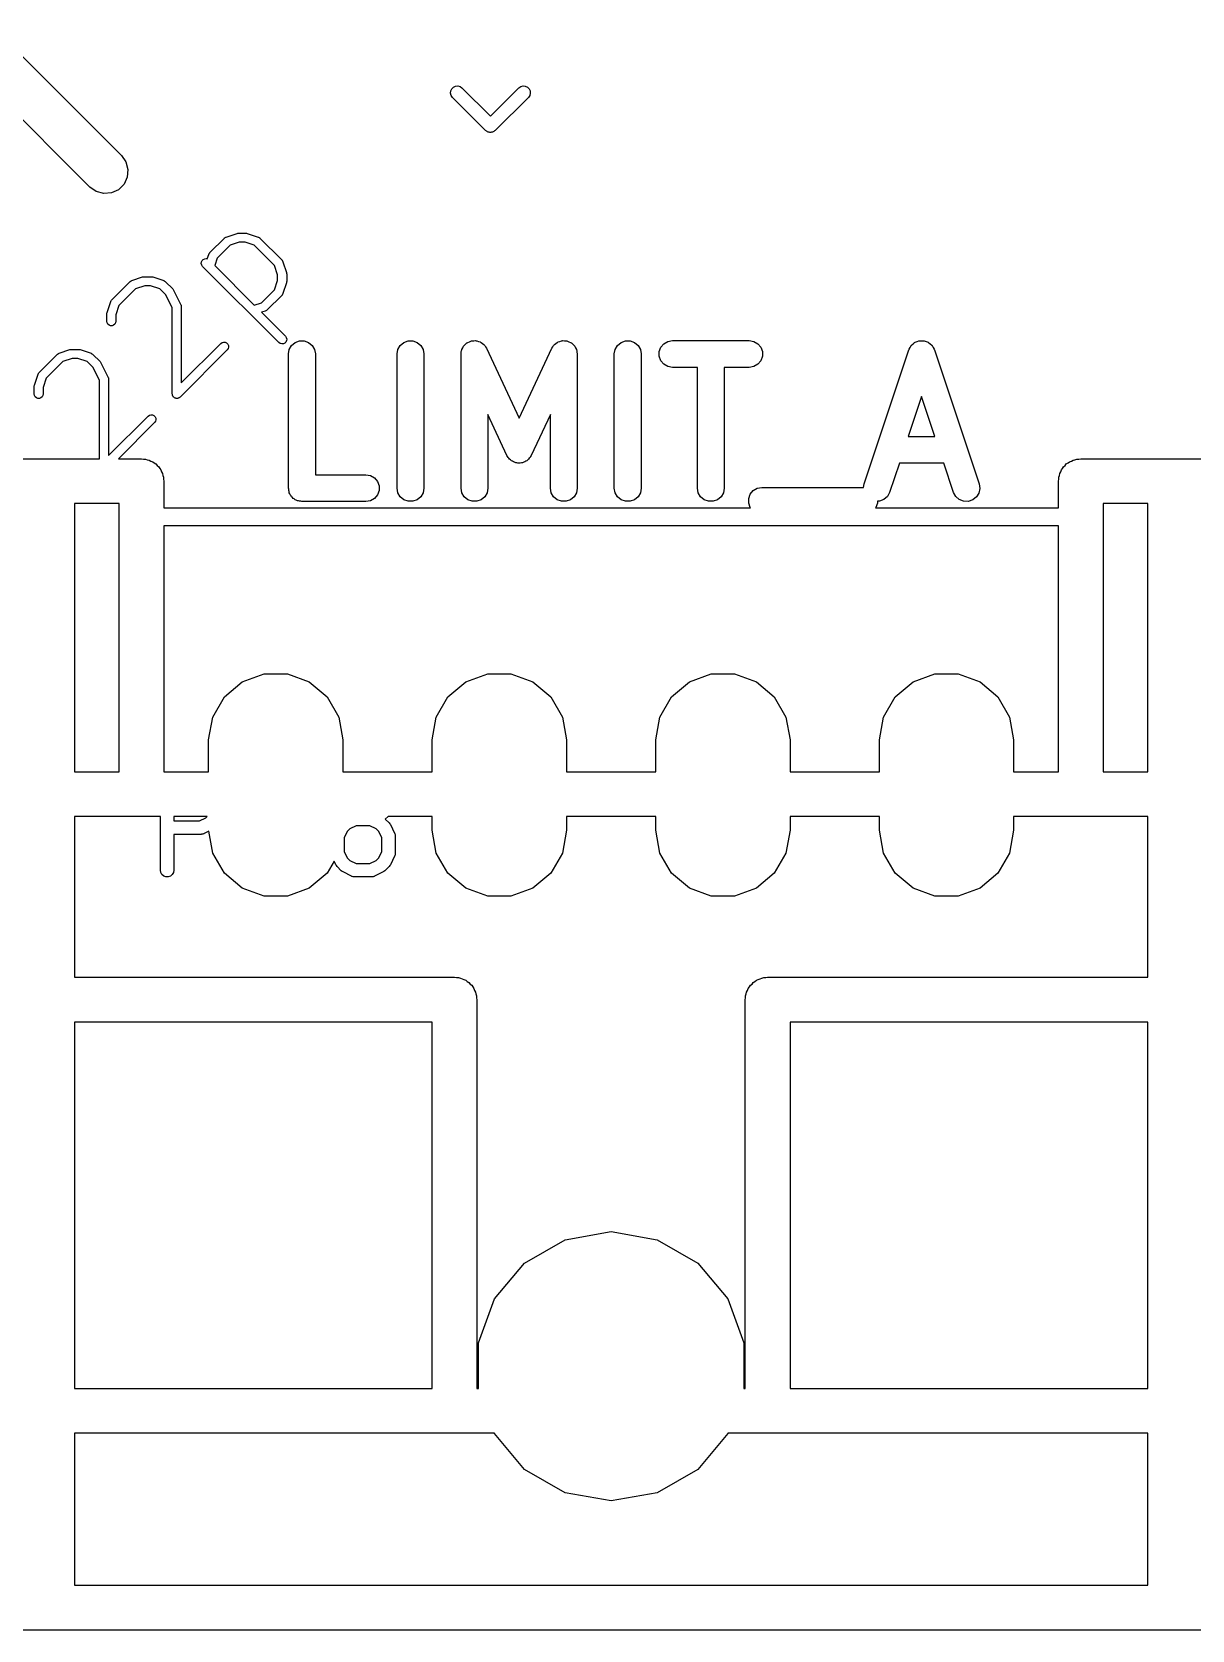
# Model space of a CAD drawing. Extents: x 0 to 76, y -93 to 16.
# Drawn here: x 18.87 to 31.84, y -93.45 to -75.58 of the extents above; entities that cross this region are included whole.
import ezdxf

# ---------------------------------------------------------------- set-up
doc = ezdxf.new("R2010")
doc.units = 0
doc.header["$MEASUREMENT"] = 0
doc.layers.add('BLACK', color=7, linetype='CONTINUOUS')

msp = doc.modelspace()

# ---------------------------------------------------------------- linework, layer by layer
at = {"layer": 'Black'}
for p, q in [((16.3404, -73.4241), (19.8759, -76.9596)), ((19.5224, -77.3132), (15.9868, -73.7776)), ((23.5541, -76.2618), (23.5563, -76.2359)), ((23.5608, -76.287), (23.5541, -76.2618)), ((23.5563, -76.2359), (23.5673, -76.2123)), ((23.5757, -76.3083), (23.5608, -76.287)), ((23.5673, -76.2123), (23.5858, -76.1939)), ((23.947, -76.6796), (23.5757, -76.3083)), ((23.5858, -76.1939), (23.6094, -76.1828)), ((23.6094, -76.1828), (23.6353, -76.1806)), ((23.6353, -76.1806), (23.6605, -76.1873)), ((23.6605, -76.1873), (23.6818, -76.2023)), ((23.6818, -76.2023), (24, -76.5205)), ((24, -76.5205), (24.3182, -76.2023)), ((24.4243, -76.3083), (24.053, -76.6796)), ((24.3182, -76.2023), (24.3395, -76.1873)), ((24.3395, -76.1873), (24.3647, -76.1806)), ((24.3647, -76.1806), (24.3906, -76.1828)), ((24.3906, -76.1828), (24.4142, -76.1939)), ((24.4142, -76.1939), (24.4327, -76.2123)), ((24.4392, -76.287), (24.4243, -76.3083)), ((24.4327, -76.2123), (24.4437, -76.2359)), ((24.4459, -76.2618), (24.4392, -76.287)), ((24.4437, -76.2359), (24.4459, -76.2618)), ((23.9523, -76.6833), (23.947, -76.6796)), ((23.957, -76.688), (23.9523, -76.6833)), ((23.9629, -76.6907), (23.957, -76.688)), ((23.9683, -76.6945), (23.9629, -76.6907)), ((23.9746, -76.6962), (23.9683, -76.6945)), ((23.9806, -76.699), (23.9746, -76.6962)), ((23.9871, -76.6995), (23.9806, -76.699)), ((23.9935, -76.7012), (23.9871, -76.6995)), ((24, -76.7007), (23.9935, -76.7012)), ((24.0065, -76.7012), (24, -76.7007)), ((24.0129, -76.6995), (24.0065, -76.7012)), ((24.0194, -76.699), (24.0129, -76.6995)), ((24.0254, -76.6962), (24.0194, -76.699)), ((24.0317, -76.6945), (24.0254, -76.6962)), ((24.0371, -76.6907), (24.0317, -76.6945)), ((24.043, -76.688), (24.0371, -76.6907)), ((24.0477, -76.6833), (24.043, -76.688)), ((24.053, -76.6796), (24.0477, -76.6833)), ((19.8759, -76.9596), (19.9257, -77.0307)), ((19.9257, -77.0307), (19.9482, -77.1146)), ((19.9406, -77.2011), (19.9039, -77.2798)), ((19.9482, -77.1146), (19.9406, -77.2011)), ((19.5935, -77.363), (19.5224, -77.3132)), ((19.6773, -77.3854), (19.5935, -77.363)), ((19.7638, -77.3779), (19.6773, -77.3854)), ((19.8425, -77.3412), (19.7638, -77.3779)), ((19.9039, -77.2798), (19.8425, -77.3412)), ((20.8641, -78.0453), (21.0266, -77.8828)), ((21.0266, -77.8828), (21.029, -77.8811)), ((21.029, -77.8811), (21.0309, -77.879)), ((21.0309, -77.879), (21.0362, -77.8761)), ((21.0362, -77.8761), (21.041, -77.8727)), ((21.041, -77.8727), (21.0439, -77.872)), ((21.0439, -77.872), (21.0464, -77.8706)), ((21.0464, -77.8706), (21.1683, -77.8299)), ((21.1683, -77.8299), (21.1764, -77.8287)), ((21.1764, -77.8287), (21.1844, -77.8273)), ((21.1844, -77.8273), (21.2656, -77.8273)), ((21.2656, -77.8273), (21.2736, -77.8287)), ((21.2736, -77.8287), (21.2817, -77.8299)), ((21.2817, -77.8299), (21.4036, -77.8706)), ((21.4036, -77.8706), (21.4061, -77.872)), ((21.4061, -77.872), (21.409, -77.8727)), ((21.409, -77.8727), (21.4138, -77.8761)), ((21.4138, -77.8761), (21.4191, -77.879)), ((21.4191, -77.879), (21.421, -77.8811)), ((21.421, -77.8811), (21.4234, -77.8828)), ((21.4234, -77.8828), (21.6672, -78.1266)), ((20.8352, -78.1151), (20.8518, -78.0652)), ((20.8518, -78.0652), (20.8532, -78.0626)), ((20.8532, -78.0626), (20.854, -78.0598)), ((20.854, -78.0598), (20.8574, -78.0549)), ((20.8574, -78.0549), (20.8602, -78.0497)), ((20.8602, -78.0497), (20.8624, -78.0477)), ((20.8624, -78.0477), (20.8641, -78.0453)), ((21.0899, -77.9632), (20.9444, -78.1087)), ((21.1926, -77.9289), (21.0899, -77.9632)), ((21.2574, -77.9289), (21.1926, -77.9289)), ((21.3601, -77.9632), (21.2574, -77.9289)), ((21.5868, -78.1899), (21.3601, -77.9632)), ((20.7681, -78.1669), (20.7697, -78.1494)), ((20.7727, -78.184), (20.7681, -78.1669)), ((20.7697, -78.1494), (20.7771, -78.1334)), ((20.7828, -78.1984), (20.7727, -78.184)), ((20.7771, -78.1334), (20.7896, -78.1209)), ((21.636, -79.0515), (20.7828, -78.1984)), ((20.7896, -78.1209), (20.8056, -78.1134)), ((20.8056, -78.1134), (20.8232, -78.1119)), ((20.8232, -78.1119), (20.8352, -78.1151)), ((20.9444, -78.1087), (20.9175, -78.1894)), ((20.9175, -78.1894), (21.3606, -78.6325)), ((21.6211, -78.2926), (21.5868, -78.1899)), ((21.6672, -78.1266), (21.6688, -78.129)), ((21.6688, -78.129), (21.671, -78.1309)), ((21.671, -78.1309), (21.6739, -78.1362)), ((21.6739, -78.1362), (21.6773, -78.141)), ((21.6773, -78.141), (21.678, -78.1439)), ((21.678, -78.1439), (21.6794, -78.1464)), ((21.6794, -78.1464), (21.7201, -78.2683)), ((21.7201, -78.2683), (21.7213, -78.2764)), ((21.7213, -78.2764), (21.7227, -78.2844)), ((19.7672, -78.5735), (19.9703, -78.3703)), ((20.0337, -78.4507), (19.8475, -78.6368)), ((19.9703, -78.3703), (19.9727, -78.3687)), ((19.9727, -78.3687), (19.9747, -78.3665)), ((19.9747, -78.3665), (19.9799, -78.3636)), ((19.9799, -78.3636), (19.9848, -78.3602)), ((19.9848, -78.3602), (19.9876, -78.3595)), ((19.9876, -78.3595), (19.9902, -78.3581)), ((19.9902, -78.3581), (20.1121, -78.3174)), ((20.1364, -78.4164), (20.0337, -78.4507)), ((20.1121, -78.3174), (20.1201, -78.3162)), ((20.1201, -78.3162), (20.1281, -78.3148)), ((20.1281, -78.3148), (20.2094, -78.3148)), ((20.2011, -78.4164), (20.1364, -78.4164)), ((20.3038, -78.4507), (20.2011, -78.4164)), ((20.2094, -78.3148), (20.2174, -78.3162)), ((20.2174, -78.3162), (20.2254, -78.3174)), ((20.2254, -78.3174), (20.3473, -78.3581)), ((20.3707, -78.5176), (20.3038, -78.4507)), ((20.3473, -78.3581), (20.3499, -78.3595)), ((20.3499, -78.3595), (20.3527, -78.3602)), ((20.3527, -78.3602), (20.3576, -78.3636)), ((20.3576, -78.3636), (20.3628, -78.3665)), ((20.3628, -78.3665), (20.3648, -78.3687)), ((20.3648, -78.3687), (20.3672, -78.3703)), ((20.3672, -78.3703), (20.4484, -78.4516)), ((20.4484, -78.4516), (20.4531, -78.4582)), ((20.4531, -78.4582), (20.4579, -78.4648)), ((21.4413, -78.6056), (21.5868, -78.4601)), ((21.5868, -78.4601), (21.6211, -78.3574)), ((21.6211, -78.3574), (21.6211, -78.2926)), ((21.7201, -78.3817), (21.6794, -78.5036)), ((21.7213, -78.3736), (21.7201, -78.3817)), ((21.7227, -78.3656), (21.7213, -78.3736)), ((21.7227, -78.2844), (21.7227, -78.3656)), ((19.7143, -78.7152), (19.7549, -78.5933)), ((19.7549, -78.5933), (19.7563, -78.5907)), ((19.7563, -78.5907), (19.7571, -78.5879)), ((19.7571, -78.5879), (19.7605, -78.583)), ((19.7605, -78.583), (19.7633, -78.5778)), ((19.7633, -78.5778), (19.7655, -78.5759)), ((19.7655, -78.5759), (19.7672, -78.5735)), ((19.8475, -78.6368), (19.8133, -78.7395)), ((20.4429, -78.662), (20.3707, -78.5176)), ((20.4579, -78.4648), (20.5392, -78.6273)), ((20.5392, -78.6273), (20.54, -78.6301)), ((20.54, -78.6301), (20.5415, -78.6326)), ((20.5415, -78.6326), (20.5425, -78.6385)), ((20.5425, -78.6385), (20.5442, -78.6442)), ((21.3606, -78.6325), (21.4413, -78.6056)), ((21.6672, -78.5234), (21.5047, -78.6859)), ((21.6688, -78.521), (21.6672, -78.5234)), ((21.671, -78.5191), (21.6688, -78.521)), ((21.6739, -78.5138), (21.671, -78.5191)), ((21.6773, -78.509), (21.6739, -78.5138)), ((21.678, -78.5061), (21.6773, -78.509)), ((21.6794, -78.5036), (21.678, -78.5061)), ((19.7117, -78.7313), (19.7131, -78.7232)), ((19.7117, -78.8125), (19.7117, -78.7313)), ((19.7148, -78.8299), (19.7117, -78.8125)), ((19.7131, -78.7232), (19.7143, -78.7152)), ((19.8133, -78.8125), (19.8102, -78.8299)), ((19.8133, -78.7395), (19.8133, -78.8125)), ((20.4429, -79.625), (20.4429, -78.662)), ((20.5442, -78.6442), (20.544, -78.6471)), ((20.544, -78.6471), (20.5445, -78.65)), ((20.5445, -78.65), (20.5445, -79.5024)), ((21.4848, -78.6982), (21.4409, -78.7128)), ((21.4409, -78.7128), (21.7078, -78.9797)), ((21.4874, -78.6968), (21.4848, -78.6982)), ((21.4902, -78.696), (21.4874, -78.6968)), ((21.4951, -78.6926), (21.4902, -78.696)), ((21.5003, -78.6898), (21.4951, -78.6926)), ((21.5023, -78.6876), (21.5003, -78.6898)), ((21.5047, -78.6859), (21.5023, -78.6876)), ((19.7236, -78.8452), (19.7148, -78.8299)), ((19.7371, -78.8565), (19.7236, -78.8452)), ((19.7537, -78.8625), (19.7371, -78.8565)), ((19.7713, -78.8625), (19.7537, -78.8625)), ((19.7879, -78.8565), (19.7713, -78.8625)), ((19.8014, -78.8452), (19.7879, -78.8565)), ((19.8102, -78.8299), (19.8014, -78.8452)), ((21.7078, -78.9797), (21.7179, -78.9942)), ((21.7179, -78.9942), (21.7225, -79.0112)), ((19.1622, -79.179), (19.1674, -79.1761)), ((19.1674, -79.1761), (19.1723, -79.1727)), ((19.1723, -79.1727), (19.1751, -79.172)), ((19.1751, -79.172), (19.1777, -79.1706)), ((19.1777, -79.1706), (19.2996, -79.1299)), ((19.2996, -79.1299), (19.3076, -79.1287)), ((19.3076, -79.1287), (19.3156, -79.1273)), ((19.3156, -79.1273), (19.3969, -79.1273)), ((19.3969, -79.1273), (19.4049, -79.1287)), ((19.4049, -79.1287), (19.4129, -79.1299)), ((19.4129, -79.1299), (19.5348, -79.1706)), ((19.5348, -79.1706), (19.5374, -79.172)), ((19.5374, -79.172), (19.5402, -79.1727)), ((19.5402, -79.1727), (19.5451, -79.1761)), ((19.5451, -79.1761), (19.5503, -79.179)), ((21.0578, -79.1328), (20.5297, -79.6609)), ((20.5445, -79.5024), (20.986, -79.061)), ((20.986, -79.061), (21.0004, -79.0508)), ((21.0004, -79.0508), (21.0174, -79.0463)), ((21.0174, -79.0463), (21.035, -79.0478)), ((21.035, -79.0478), (21.051, -79.0553)), ((21.051, -79.0553), (21.0635, -79.0677)), ((21.0679, -79.1183), (21.0578, -79.1328)), ((21.0635, -79.0677), (21.0709, -79.0837)), ((21.0725, -79.1013), (21.0679, -79.1183)), ((21.0709, -79.0837), (21.0725, -79.1013)), ((21.6504, -79.0617), (21.636, -79.0515)), ((21.6674, -79.0662), (21.6504, -79.0617)), ((21.685, -79.0647), (21.6674, -79.0662)), ((21.701, -79.0572), (21.685, -79.0647)), ((21.7135, -79.0448), (21.701, -79.0572)), ((21.7209, -79.0288), (21.7135, -79.0448)), ((21.7225, -79.0112), (21.7209, -79.0288)), ((21.7429, -79.1786), (21.7519, -79.1273)), ((21.7519, -79.1273), (21.778, -79.0822)), ((21.778, -79.0822), (21.8179, -79.0487)), ((21.8179, -79.0487), (21.8668, -79.0309)), ((21.8668, -79.0309), (21.9189, -79.0309)), ((21.9189, -79.0309), (21.9679, -79.0487)), ((21.9679, -79.0487), (22.0078, -79.0822)), ((22.0078, -79.0822), (22.0338, -79.1273)), ((22.0338, -79.1273), (22.0429, -79.1786)), ((22.9571, -79.1786), (22.9662, -79.1273)), ((22.9662, -79.1273), (22.9922, -79.0822)), ((22.9922, -79.0822), (23.0321, -79.0487)), ((23.0321, -79.0487), (23.0811, -79.0309)), ((23.0811, -79.0309), (23.1332, -79.0309)), ((23.1332, -79.0309), (23.1821, -79.0487)), ((23.1821, -79.0487), (23.222, -79.0822)), ((23.222, -79.0822), (23.2481, -79.1273)), ((23.2481, -79.1273), (23.2571, -79.1786)), ((23.6714, -79.1786), (23.6748, -79.1593)), ((23.6748, -79.1593), (23.6765, -79.1398)), ((23.6765, -79.1398), (23.6793, -79.1338)), ((23.6793, -79.1338), (23.6805, -79.1273)), ((23.6805, -79.1273), (23.6903, -79.1103)), ((23.6903, -79.1103), (23.6985, -79.0926)), ((23.6985, -79.0926), (23.7032, -79.0879)), ((23.7032, -79.0879), (23.7065, -79.0822)), ((23.7065, -79.0822), (23.7215, -79.0696)), ((23.7215, -79.0696), (23.7354, -79.0557)), ((23.7354, -79.0557), (23.7414, -79.0529)), ((23.7414, -79.0529), (23.7464, -79.0487)), ((23.7464, -79.0487), (23.7648, -79.042)), ((23.7648, -79.042), (23.7826, -79.0337)), ((23.7826, -79.0337), (23.7892, -79.0331)), ((23.7892, -79.0331), (23.7954, -79.0309)), ((23.7954, -79.0309), (23.815, -79.0309)), ((23.815, -79.0309), (23.8345, -79.0291)), ((23.8345, -79.0291), (23.8409, -79.0309)), ((23.8409, -79.0309), (23.8475, -79.0309)), ((23.8475, -79.0309), (23.8659, -79.0375)), ((23.8659, -79.0375), (23.8848, -79.0426)), ((23.8848, -79.0426), (23.8902, -79.0464)), ((23.8902, -79.0464), (23.8964, -79.0487)), ((23.8964, -79.0487), (23.9114, -79.0613)), ((23.9114, -79.0613), (23.9275, -79.0725)), ((23.9275, -79.0725), (23.9313, -79.0779)), ((23.9313, -79.0779), (23.9363, -79.0822)), ((23.9363, -79.0822), (23.9461, -79.0991)), ((23.9461, -79.0991), (23.9574, -79.1151)), ((23.9574, -79.1151), (24.3214, -79.8953)), ((24.3214, -79.8953), (24.6855, -79.1151)), ((24.6855, -79.1151), (24.6967, -79.0991)), ((24.6967, -79.0991), (24.7065, -79.0822)), ((24.7065, -79.0822), (24.7116, -79.0779)), ((24.7116, -79.0779), (24.7154, -79.0725)), ((24.7154, -79.0725), (24.7314, -79.0612)), ((24.7314, -79.0612), (24.7464, -79.0487)), ((24.7464, -79.0487), (24.7526, -79.0464)), ((24.7526, -79.0464), (24.7581, -79.0426)), ((24.7581, -79.0426), (24.777, -79.0375)), ((24.777, -79.0375), (24.7954, -79.0309)), ((24.7954, -79.0309), (24.802, -79.0309)), ((24.802, -79.0309), (24.8084, -79.0291)), ((24.8084, -79.0291), (24.8279, -79.0309)), ((24.8279, -79.0309), (24.8475, -79.0309)), ((24.8475, -79.0309), (24.8537, -79.0331)), ((24.8537, -79.0331), (24.8603, -79.0337)), ((24.8603, -79.0337), (24.878, -79.042)), ((24.878, -79.042), (24.8964, -79.0487)), ((24.8964, -79.0487), (24.9015, -79.0529)), ((24.9015, -79.0529), (24.9075, -79.0557)), ((24.9075, -79.0557), (24.9213, -79.0696)), ((24.9213, -79.0696), (24.9363, -79.0822)), ((24.9363, -79.0822), (24.9396, -79.0879)), ((24.9396, -79.0879), (24.9443, -79.0926)), ((24.9443, -79.0926), (24.9526, -79.1103)), ((24.9526, -79.1103), (24.9624, -79.1273)), ((24.9624, -79.1273), (24.9635, -79.1338)), ((24.9635, -79.1338), (24.9663, -79.1398)), ((24.9663, -79.1398), (24.968, -79.1593)), ((24.968, -79.1593), (24.9714, -79.1786)), ((25.3857, -79.1786), (25.3948, -79.1273)), ((25.3948, -79.1273), (25.4208, -79.0822)), ((25.4208, -79.0822), (25.4607, -79.0487)), ((25.4607, -79.0487), (25.5097, -79.0309)), ((25.5097, -79.0309), (25.5618, -79.0309)), ((25.5618, -79.0309), (25.6107, -79.0487)), ((25.6107, -79.0487), (25.6506, -79.0822)), ((25.6506, -79.0822), (25.6767, -79.1273)), ((25.6767, -79.1273), (25.6857, -79.1786)), ((25.888, -79.1525), (25.9058, -79.1036)), ((25.888, -79.2046), (25.888, -79.1525)), ((25.9058, -79.1036), (25.9393, -79.0637)), ((25.9393, -79.0637), (25.9844, -79.0376)), ((25.9844, -79.0376), (26.0357, -79.0286)), ((26.0357, -79.0286), (26.8929, -79.0286)), ((26.8929, -79.0286), (26.9442, -79.0376)), ((26.9442, -79.0376), (26.9893, -79.0637)), ((26.9893, -79.0637), (27.0228, -79.1036)), ((27.0228, -79.1036), (27.0406, -79.1525)), ((27.0406, -79.1525), (27.0406, -79.2046)), ((28.1791, -80.6311), (28.6791, -79.1311)), ((28.6791, -79.1311), (28.6811, -79.1275)), ((28.6811, -79.1275), (28.6819, -79.1234)), ((28.6819, -79.1234), (28.6935, -79.1047)), ((28.6935, -79.1047), (28.7039, -79.0853)), ((28.7039, -79.0853), (28.707, -79.0826)), ((28.707, -79.0826), (28.7092, -79.079)), ((28.7092, -79.079), (28.7264, -79.0654)), ((28.7264, -79.0654), (28.7429, -79.0508)), ((28.7429, -79.0508), (28.7468, -79.0492)), ((28.7468, -79.0492), (28.75, -79.0467)), ((28.75, -79.0467), (28.7709, -79.0397)), ((28.7709, -79.0397), (28.7914, -79.0316)), ((28.7914, -79.0316), (28.7955, -79.0315)), ((28.7955, -79.0315), (28.7994, -79.0302)), ((28.7994, -79.0302), (28.8214, -79.0308)), ((28.8214, -79.0308), (28.8434, -79.0302)), ((28.8434, -79.0302), (28.8474, -79.0315)), ((28.8474, -79.0315), (28.8515, -79.0316)), ((28.8515, -79.0316), (28.872, -79.0397)), ((28.872, -79.0397), (28.8929, -79.0467)), ((28.8929, -79.0467), (28.8961, -79.0492)), ((28.8961, -79.0492), (28.8999, -79.0508)), ((28.8999, -79.0508), (28.9164, -79.0654)), ((28.9164, -79.0654), (28.9337, -79.079)), ((28.9337, -79.079), (28.9358, -79.0826)), ((28.9358, -79.0826), (28.9389, -79.0853)), ((28.9389, -79.0853), (28.9494, -79.1047)), ((28.9494, -79.1047), (28.9609, -79.1234)), ((28.9609, -79.1234), (28.9618, -79.1275)), ((28.9618, -79.1275), (28.9637, -79.1311)), ((28.9637, -79.1311), (29.4637, -80.6311)), ((18.9547, -79.386), (19.1578, -79.1828)), ((19.2212, -79.2632), (19.035, -79.4493)), ((19.1578, -79.1828), (19.1602, -79.1812)), ((19.1602, -79.1812), (19.1622, -79.179)), ((19.3239, -79.2289), (19.2212, -79.2632)), ((19.3886, -79.2289), (19.3239, -79.2289)), ((19.4913, -79.2632), (19.3886, -79.2289)), ((19.5582, -79.3301), (19.4913, -79.2632)), ((19.5503, -79.179), (19.5523, -79.1812)), ((19.5523, -79.1812), (19.5547, -79.1828)), ((19.5547, -79.1828), (19.6359, -79.2641)), ((19.6304, -79.4745), (19.5582, -79.3301)), ((19.6359, -79.2641), (19.6406, -79.2708)), ((19.6406, -79.2708), (19.6454, -79.2773)), ((19.6454, -79.2773), (19.7267, -79.4398)), ((21.7429, -80.6786), (21.7429, -79.1786)), ((22.0429, -79.1786), (22.0429, -80.5286)), ((22.9571, -80.6786), (22.9571, -79.1786)), ((23.2571, -79.1786), (23.2571, -80.6786)), ((23.6714, -80.6786), (23.6714, -79.1786)), ((24.9714, -79.1786), (24.9714, -80.6786)), ((25.3857, -80.6786), (25.3857, -79.1786)), ((25.6857, -79.1786), (25.6857, -80.6786)), ((25.9058, -79.2536), (25.888, -79.2046)), ((25.9393, -79.2935), (25.9058, -79.2536)), ((25.9844, -79.3195), (25.9393, -79.2935)), ((26.0357, -79.3286), (25.9844, -79.3195)), ((26.3143, -79.3286), (26.0357, -79.3286)), ((26.3143, -80.6786), (26.3143, -79.3286)), ((26.8929, -79.3286), (26.6143, -79.3286)), ((26.6143, -79.3286), (26.6143, -80.6786)), ((26.9442, -79.3195), (26.8929, -79.3286)), ((26.9893, -79.2935), (26.9442, -79.3195)), ((27.0228, -79.2536), (26.9893, -79.2935)), ((27.0406, -79.2046), (27.0228, -79.2536)), ((18.9006, -79.5357), (18.9018, -79.5277)), ((18.9018, -79.5277), (18.9424, -79.4058)), ((18.9424, -79.4058), (18.9438, -79.4032)), ((18.9438, -79.4032), (18.9446, -79.4004)), ((18.9446, -79.4004), (18.948, -79.3955)), ((18.948, -79.3955), (18.9508, -79.3903)), ((18.9508, -79.3903), (18.953, -79.3884)), ((18.953, -79.3884), (18.9547, -79.386)), ((19.035, -79.4493), (19.0008, -79.552)), ((19.6304, -80.35), (19.6304, -79.4745)), ((19.7267, -79.4398), (19.7275, -79.4426)), ((19.7275, -79.4426), (19.729, -79.4451)), ((19.729, -79.4451), (19.73, -79.451)), ((19.73, -79.451), (19.7317, -79.4567)), ((19.7317, -79.4567), (19.7315, -79.4596)), ((19.7315, -79.4596), (19.732, -79.4625)), ((19.732, -79.4625), (19.732, -80.3149)), ((18.8992, -79.5438), (18.9006, -79.5357)), ((18.8992, -79.625), (18.8992, -79.5438)), ((18.9023, -79.6424), (18.8992, -79.625)), ((18.9111, -79.6577), (18.9023, -79.6424)), ((18.9246, -79.669), (18.9111, -79.6577)), ((18.9412, -79.675), (18.9246, -79.669)), ((18.9588, -79.675), (18.9412, -79.675)), ((18.9754, -79.669), (18.9588, -79.675)), ((18.9889, -79.6577), (18.9754, -79.669)), ((18.9977, -79.6424), (18.9889, -79.6577)), ((19.0008, -79.625), (18.9977, -79.6424)), ((19.0008, -79.552), (19.0008, -79.625)), ((20.4441, -79.6315), (20.4429, -79.625)), ((20.4447, -79.6381), (20.4441, -79.6315)), ((20.4456, -79.6402), (20.4447, -79.6381)), ((20.446, -79.6424), (20.4456, -79.6402)), ((20.4493, -79.6481), (20.446, -79.6424)), ((20.4521, -79.6541), (20.4493, -79.6481)), ((20.4537, -79.6557), (20.4521, -79.6541)), ((20.4548, -79.6577), (20.4537, -79.6557)), ((20.4599, -79.6619), (20.4548, -79.6577)), ((20.4646, -79.6666), (20.4599, -79.6619)), ((20.4666, -79.6676), (20.4646, -79.6666)), ((20.4683, -79.669), (20.4666, -79.6676)), ((20.4746, -79.6713), (20.4683, -79.669)), ((20.4806, -79.6741), (20.4746, -79.6713)), ((20.4828, -79.6743), (20.4806, -79.6741)), ((20.4849, -79.675), (20.4828, -79.6743)), ((20.4916, -79.675), (20.4849, -79.675)), ((20.4982, -79.6756), (20.4916, -79.675)), ((20.5003, -79.675), (20.4982, -79.6756)), ((20.5026, -79.675), (20.5003, -79.675)), ((20.5088, -79.6728), (20.5026, -79.675)), ((20.5152, -79.671), (20.5088, -79.6728)), ((20.517, -79.6698), (20.5152, -79.671)), ((20.5191, -79.669), (20.517, -79.6698)), ((20.5242, -79.6647), (20.5191, -79.669)), ((20.5297, -79.6609), (20.5242, -79.6647)), ((28.8214, -79.6529), (28.6724, -80.1)), ((28.9705, -80.1), (28.8214, -79.6529)), ((19.732, -80.3149), (20.1735, -79.8735)), ((20.1735, -79.8735), (20.1879, -79.8633)), ((20.1879, -79.8633), (20.2049, -79.8588)), ((20.2049, -79.8588), (20.2225, -79.8603)), ((20.2225, -79.8603), (20.2385, -79.8678)), ((20.2385, -79.8678), (20.251, -79.8802)), ((20.251, -79.8802), (20.2584, -79.8962)), ((24.1855, -80.3134), (23.9714, -79.8547)), ((23.9714, -79.8547), (23.9714, -80.6786)), ((24.6714, -79.8547), (24.4574, -80.3134)), ((24.6714, -80.6786), (24.6714, -79.8547)), ((20.2453, -79.9453), (19.8406, -80.35)), ((20.2554, -79.9308), (20.2453, -79.9453)), ((20.26, -79.9138), (20.2554, -79.9308)), ((20.2584, -79.8962), (20.26, -79.9138)), ((28.6724, -80.1), (28.9705, -80.1)), ((18.1, -80.35), (19.1, -80.35)), ((19.1, -80.35), (19.6304, -80.35)), ((19.8406, -80.35), (20.1, -80.35)), ((20.1, -80.35), (20.1215, -80.3538)), ((20.1215, -80.3538), (20.1434, -80.3538)), ((20.1434, -80.3538), (20.164, -80.3613)), ((20.164, -80.3613), (20.1855, -80.3651)), ((20.1855, -80.3651), (20.2044, -80.376)), ((20.2044, -80.376), (20.225, -80.3835)), ((20.225, -80.3835), (20.2418, -80.3976)), ((20.2418, -80.3976), (20.2607, -80.4085)), ((20.2607, -80.4085), (20.2748, -80.4252)), ((20.2748, -80.4252), (20.2915, -80.4393)), ((24.193, -80.3241), (24.1855, -80.3134)), ((24.1985, -80.336), (24.193, -80.3241)), ((24.2078, -80.3453), (24.1985, -80.336)), ((24.2154, -80.3561), (24.2078, -80.3453)), ((24.2261, -80.3636), (24.2154, -80.3561)), ((24.2354, -80.3728), (24.2261, -80.3636)), ((24.2473, -80.3784), (24.2354, -80.3728)), ((24.2581, -80.386), (24.2473, -80.3784)), ((24.2707, -80.3893), (24.2581, -80.386)), ((24.2826, -80.3949), (24.2707, -80.3893)), ((24.2957, -80.396), (24.2826, -80.3949)), ((24.3084, -80.3994), (24.2957, -80.396)), ((24.3214, -80.3983), (24.3084, -80.3994)), ((24.3345, -80.3994), (24.3214, -80.3983)), ((24.3472, -80.396), (24.3345, -80.3994)), ((24.3603, -80.3949), (24.3472, -80.396)), ((24.3721, -80.3893), (24.3603, -80.3949)), ((24.3848, -80.386), (24.3721, -80.3893)), ((24.3956, -80.3784), (24.3848, -80.386)), ((24.4075, -80.3728), (24.3956, -80.3784)), ((24.4168, -80.3636), (24.4075, -80.3728)), ((24.4275, -80.3561), (24.4168, -80.3636)), ((24.435, -80.3453), (24.4275, -80.3561)), ((24.4443, -80.336), (24.435, -80.3453)), ((24.4499, -80.3241), (24.4443, -80.336)), ((24.4574, -80.3134), (24.4499, -80.3241)), ((28.5724, -80.4), (28.4637, -80.726)), ((29.0705, -80.4), (28.5724, -80.4)), ((29.1791, -80.726), (29.0705, -80.4)), ((30.4085, -80.4393), (30.4252, -80.4252)), ((30.4252, -80.4252), (30.4393, -80.4085)), ((30.4393, -80.4085), (30.4582, -80.3976)), ((30.4582, -80.3976), (30.475, -80.3835)), ((30.475, -80.3835), (30.4956, -80.376)), ((30.4956, -80.376), (30.5145, -80.3651)), ((30.5145, -80.3651), (30.536, -80.3613)), ((30.536, -80.3613), (30.5566, -80.3538)), ((30.5566, -80.3538), (30.5785, -80.3538)), ((30.5785, -80.3538), (30.6, -80.35)), ((30.6, -80.35), (31.6, -80.35)), ((31.6, -80.35), (32.6, -80.35)), ((20.2915, -80.4393), (20.3024, -80.4582)), ((20.3024, -80.4582), (20.3165, -80.475)), ((20.3165, -80.475), (20.324, -80.4956)), ((20.324, -80.4956), (20.3349, -80.5145)), ((20.3349, -80.5145), (20.3387, -80.536)), ((20.3387, -80.536), (20.3462, -80.5566)), ((20.3462, -80.5566), (20.3462, -80.5785)), ((20.3462, -80.5785), (20.35, -80.6)), ((20.35, -80.6), (20.35, -80.9)), ((22.0429, -80.5286), (22.6071, -80.5286)), ((22.6071, -80.5286), (22.6584, -80.5376)), ((22.6584, -80.5376), (22.7036, -80.5637)), ((22.7036, -80.5637), (22.737, -80.6036)), ((22.737, -80.6036), (22.7549, -80.6525)), ((30.35, -80.6), (30.3538, -80.5785)), ((30.35, -80.9), (30.35, -80.6)), ((30.3538, -80.5566), (30.3613, -80.536)), ((30.3538, -80.5785), (30.3538, -80.5566)), ((30.3613, -80.536), (30.3651, -80.5145)), ((30.3651, -80.5145), (30.376, -80.4956)), ((30.376, -80.4956), (30.3835, -80.475)), ((30.3835, -80.475), (30.3976, -80.4582)), ((30.3976, -80.4582), (30.4085, -80.4393)), ((21.7451, -80.6915), (21.7429, -80.6786)), ((21.7451, -80.7046), (21.7451, -80.6915)), ((21.7496, -80.7169), (21.7451, -80.7046)), ((21.7519, -80.7299), (21.7496, -80.7169)), ((21.7585, -80.7412), (21.7519, -80.7299)), ((21.763, -80.7536), (21.7585, -80.7412)), ((21.7714, -80.7636), (21.763, -80.7536)), ((21.778, -80.775), (21.7714, -80.7636)), ((21.788, -80.7834), (21.778, -80.775)), ((21.7964, -80.7935), (21.788, -80.7834)), ((22.737, -80.7536), (22.7036, -80.7935)), ((22.7549, -80.7046), (22.737, -80.7536)), ((22.7549, -80.6525), (22.7549, -80.7046)), ((22.9662, -80.7299), (22.9571, -80.6786)), ((22.9922, -80.775), (22.9662, -80.7299)), ((23.0321, -80.8085), (22.9922, -80.775)), ((23.222, -80.775), (23.1821, -80.8085)), ((23.2481, -80.7299), (23.222, -80.775)), ((23.2571, -80.6786), (23.2481, -80.7299)), ((23.6805, -80.7299), (23.6714, -80.6786)), ((23.7065, -80.775), (23.6805, -80.7299)), ((23.7464, -80.8085), (23.7065, -80.775)), ((23.9363, -80.775), (23.8964, -80.8085)), ((23.9624, -80.7299), (23.9363, -80.775)), ((23.9714, -80.6786), (23.9624, -80.7299)), ((24.6805, -80.7299), (24.6714, -80.6786)), ((24.7065, -80.775), (24.6805, -80.7299)), ((24.7464, -80.8085), (24.7065, -80.775)), ((24.9363, -80.775), (24.8964, -80.8085)), ((24.9624, -80.7299), (24.9363, -80.775)), ((24.9714, -80.6786), (24.9624, -80.7299)), ((25.3948, -80.7299), (25.3857, -80.6786)), ((25.4208, -80.775), (25.3948, -80.7299)), ((25.4607, -80.8085), (25.4208, -80.775)), ((25.6506, -80.775), (25.6107, -80.8085)), ((25.6767, -80.7299), (25.6506, -80.775)), ((25.6857, -80.6786), (25.6767, -80.7299)), ((26.3233, -80.7299), (26.3143, -80.6786)), ((26.3494, -80.775), (26.3233, -80.7299)), ((26.3893, -80.8085), (26.3494, -80.775)), ((26.5792, -80.775), (26.5393, -80.8085)), ((26.6052, -80.7299), (26.5792, -80.775)), ((26.6143, -80.6786), (26.6052, -80.7299)), ((26.888, -80.7954), (26.9058, -80.7464)), ((26.9058, -80.7464), (26.9393, -80.7065)), ((26.9393, -80.7065), (26.9844, -80.6805)), ((26.9844, -80.6805), (27.0357, -80.6714)), ((27.0357, -80.6714), (28.1732, -80.6714)), ((28.1732, -80.6714), (28.1791, -80.6311)), ((28.4389, -80.7718), (28.3999, -80.8064)), ((28.4637, -80.726), (28.4389, -80.7718)), ((29.2039, -80.7718), (29.1791, -80.726)), ((29.2429, -80.8064), (29.2039, -80.7718)), ((29.4337, -80.7781), (29.3929, -80.8105)), ((29.4609, -80.7337), (29.4337, -80.7781)), ((29.4714, -80.6827), (29.4609, -80.7337)), ((29.4637, -80.6311), (29.4714, -80.6827)), ((19.35, -80.85), (19.35, -83.85)), ((19.85, -80.85), (19.35, -80.85)), ((19.85, -83.85), (19.85, -80.85)), ((20.35, -80.9), (26.9088, -80.9)), ((21.8078, -80.8), (21.7964, -80.7935)), ((21.8179, -80.8085), (21.8078, -80.8)), ((21.8302, -80.813), (21.8179, -80.8085)), ((21.8416, -80.8195), (21.8302, -80.813)), ((21.8545, -80.8218), (21.8416, -80.8195)), ((21.8668, -80.8263), (21.8545, -80.8218)), ((21.8799, -80.8263), (21.8668, -80.8263)), ((21.8929, -80.8286), (21.8799, -80.8263)), ((22.6071, -80.8286), (21.8929, -80.8286)), ((22.6584, -80.8195), (22.6071, -80.8286)), ((22.7036, -80.7935), (22.6584, -80.8195)), ((23.0811, -80.8263), (23.0321, -80.8085)), ((23.1332, -80.8263), (23.0811, -80.8263)), ((23.1821, -80.8085), (23.1332, -80.8263)), ((23.7954, -80.8263), (23.7464, -80.8085)), ((23.8475, -80.8263), (23.7954, -80.8263)), ((23.8964, -80.8085), (23.8475, -80.8263)), ((24.7954, -80.8263), (24.7464, -80.8085)), ((24.8475, -80.8263), (24.7954, -80.8263)), ((24.8964, -80.8085), (24.8475, -80.8263)), ((25.5097, -80.8263), (25.4607, -80.8085)), ((25.5618, -80.8263), (25.5097, -80.8263)), ((25.6107, -80.8085), (25.5618, -80.8263)), ((26.4382, -80.8263), (26.3893, -80.8085)), ((26.4903, -80.8263), (26.4382, -80.8263)), ((26.5393, -80.8085), (26.4903, -80.8263)), ((26.888, -80.8475), (26.888, -80.7954)), ((26.9058, -80.8964), (26.888, -80.8475)), ((26.9088, -80.9), (26.9058, -80.8964)), ((28.3085, -80.8964), (28.3055, -80.9)), ((28.3055, -80.9), (30.35, -80.9)), ((28.3263, -80.8475), (28.3085, -80.8964)), ((28.3515, -80.8255), (28.3263, -80.8262)), ((28.3263, -80.8262), (28.3263, -80.8475)), ((28.3999, -80.8064), (28.3515, -80.8255)), ((29.2914, -80.8255), (29.2429, -80.8064)), ((29.3434, -80.8269), (29.2914, -80.8255)), ((29.3929, -80.8105), (29.3434, -80.8269)), ((30.85, -80.85), (30.85, -83.85)), ((31.35, -80.85), (30.85, -80.85)), ((31.35, -83.85), (31.35, -80.85)), ((20.35, -81.1), (20.35, -83.85)), ((30.35, -81.1), (20.35, -81.1)), ((30.35, -83.85), (30.35, -81.1)), ((21.0255, -83.0131), (21.225, -82.8457)), ((21.225, -82.8457), (21.4698, -82.7566)), ((21.4698, -82.7566), (21.7302, -82.7566)), ((21.7302, -82.7566), (21.975, -82.8457)), ((21.975, -82.8457), (22.1745, -83.0131)), ((23.5255, -83.0131), (23.725, -82.8457)), ((23.725, -82.8457), (23.9698, -82.7566)), ((23.9698, -82.7566), (24.2302, -82.7566)), ((24.2302, -82.7566), (24.475, -82.8457)), ((24.475, -82.8457), (24.6745, -83.0131)), ((26.0255, -83.0131), (26.225, -82.8457)), ((26.225, -82.8457), (26.4698, -82.7566)), ((26.4698, -82.7566), (26.7302, -82.7566)), ((26.7302, -82.7566), (26.975, -82.8457)), ((26.975, -82.8457), (27.1745, -83.0131)), ((28.5255, -83.0131), (28.725, -82.8457)), ((28.725, -82.8457), (28.9698, -82.7566)), ((28.9698, -82.7566), (29.2302, -82.7566)), ((29.2302, -82.7566), (29.475, -82.8457)), ((29.475, -82.8457), (29.6745, -83.0131)), ((20.8952, -83.2387), (21.0255, -83.0131)), ((22.1745, -83.0131), (22.3048, -83.2387)), ((23.3952, -83.2387), (23.5255, -83.0131)), ((24.6745, -83.0131), (24.8048, -83.2387)), ((25.8952, -83.2387), (26.0255, -83.0131)), ((27.1745, -83.0131), (27.3048, -83.2387)), ((28.3952, -83.2387), (28.5255, -83.0131)), ((29.6745, -83.0131), (29.8048, -83.2387)), ((20.85, -83.4952), (20.8952, -83.2387)), ((22.3048, -83.2387), (22.35, -83.4952)), ((23.35, -83.4952), (23.3952, -83.2387)), ((24.8048, -83.2387), (24.85, -83.4952)), ((25.85, -83.4952), (25.8952, -83.2387)), ((27.3048, -83.2387), (27.35, -83.4952)), ((28.35, -83.4952), (28.3952, -83.2387)), ((29.8048, -83.2387), (29.85, -83.4952)), ((20.85, -83.85), (20.85, -83.4952)), ((22.35, -83.4952), (22.35, -83.85)), ((23.35, -83.85), (23.35, -83.4952)), ((24.85, -83.4952), (24.85, -83.85)), ((25.85, -83.85), (25.85, -83.4952)), ((27.35, -83.4952), (27.35, -83.85)), ((28.35, -83.85), (28.35, -83.4952)), ((29.85, -83.4952), (29.85, -83.85)), ((19.35, -83.85), (19.85, -83.85)), ((20.35, -83.85), (20.85, -83.85)), ((22.35, -83.85), (23.35, -83.85)), ((24.85, -83.85), (25.85, -83.85)), ((27.35, -83.85), (28.35, -83.85)), ((29.85, -83.85), (30.35, -83.85)), ((30.85, -83.85), (31.35, -83.85)), ((20.3107, -84.35), (19.35, -84.35)), ((19.35, -84.35), (19.35, -86.15)), ((20.3107, -84.9524), (20.3107, -84.35)), ((20.4607, -84.35), (20.4607, -84.4012)), ((20.8344, -84.35), (20.4607, -84.35)), ((20.8175, -84.3669), (20.8344, -84.35)), ((22.8561, -84.35), (22.8251, -84.381)), ((23.35, -84.35), (22.8561, -84.35)), ((23.35, -84.5048), (23.35, -84.35)), ((25.85, -84.35), (24.85, -84.35)), ((24.85, -84.35), (24.85, -84.5048)), ((25.85, -84.5048), (25.85, -84.35)), ((28.35, -84.35), (27.35, -84.35)), ((27.35, -84.35), (27.35, -84.5048)), ((28.35, -84.5048), (28.35, -84.35)), ((31.35, -84.35), (29.85, -84.35)), ((29.85, -84.35), (29.85, -84.5048)), ((31.35, -86.15), (31.35, -84.35)), ((20.4607, -84.4012), (20.749, -84.4012)), ((20.749, -84.4012), (20.8175, -84.3669)), ((20.8522, -84.5173), (20.8002, -84.5433)), ((20.8952, -84.7613), (20.8522, -84.5173)), ((22.3997, -84.5206), (22.3655, -84.5891)), ((22.4301, -84.4902), (22.3997, -84.5206)), ((22.4987, -84.456), (22.4301, -84.4902)), ((22.6537, -84.456), (22.4987, -84.456)), ((22.7222, -84.4902), (22.6537, -84.456)), ((22.7526, -84.5206), (22.7222, -84.4902)), ((22.7869, -84.5891), (22.7526, -84.5206)), ((22.8251, -84.381), (22.8673, -84.4232)), ((22.8673, -84.4232), (22.8742, -84.433)), ((22.8742, -84.433), (22.8814, -84.4426)), ((22.8814, -84.4426), (22.929, -84.5379)), ((22.929, -84.5379), (22.9302, -84.542)), ((23.3952, -84.7613), (23.35, -84.5048)), ((24.85, -84.5048), (24.8048, -84.7613)), ((25.8952, -84.7613), (25.85, -84.5048)), ((27.35, -84.5048), (27.3048, -84.7613)), ((28.3952, -84.7613), (28.35, -84.5048)), ((29.85, -84.5048), (29.8048, -84.7613)), ((20.7667, -84.5512), (20.4607, -84.5512)), ((20.4607, -84.5512), (20.4607, -84.9524)), ((20.7709, -84.5504), (20.7667, -84.5512)), ((20.7752, -84.5507), (20.7709, -84.5504)), ((20.7837, -84.5482), (20.7752, -84.5507)), ((20.7923, -84.5467), (20.7837, -84.5482)), ((20.7961, -84.5445), (20.7923, -84.5467)), ((20.8002, -84.5433), (20.7961, -84.5445)), ((22.3655, -84.5891), (22.3655, -84.7442)), ((22.7869, -84.7442), (22.7869, -84.5891)), ((22.9302, -84.542), (22.9324, -84.5458)), ((22.9324, -84.5458), (22.9339, -84.5544)), ((22.9339, -84.5544), (22.9364, -84.5629)), ((22.9364, -84.5629), (22.9362, -84.5672)), ((22.9362, -84.5672), (22.9369, -84.5714)), ((22.9369, -84.5714), (22.9369, -84.7619)), ((21.0255, -84.9869), (20.8952, -84.7613)), ((22.252, -84.8527), (22.1745, -84.9869)), ((22.271, -84.8907), (22.252, -84.8527)), ((22.2782, -84.9003), (22.271, -84.8907)), ((22.3655, -84.7442), (22.3997, -84.8127)), ((22.3997, -84.8127), (22.4301, -84.8431)), ((22.4301, -84.8431), (22.4987, -84.8774)), ((22.4987, -84.8774), (22.6537, -84.8774)), ((22.6537, -84.8774), (22.7222, -84.8431)), ((22.7222, -84.8431), (22.7526, -84.8127)), ((22.7526, -84.8127), (22.7869, -84.7442)), ((22.8814, -84.8907), (22.8742, -84.9003)), ((22.929, -84.7954), (22.8814, -84.8907)), ((22.9302, -84.7913), (22.929, -84.7954)), ((22.9324, -84.7876), (22.9302, -84.7913)), ((22.9339, -84.7789), (22.9324, -84.7876)), ((22.9364, -84.7705), (22.9339, -84.7789)), ((22.9369, -84.7619), (22.9362, -84.7662)), ((22.9362, -84.7662), (22.9364, -84.7705)), ((23.5255, -84.9869), (23.3952, -84.7613)), ((24.8048, -84.7613), (24.6745, -84.9869)), ((26.0255, -84.9869), (25.8952, -84.7613)), ((27.3048, -84.7613), (27.1745, -84.9869)), ((28.5255, -84.9869), (28.3952, -84.7613)), ((29.8048, -84.7613), (29.6745, -84.9869)), ((20.3152, -84.978), (20.3107, -84.9524)), ((20.3283, -85.0006), (20.3152, -84.978)), ((20.3482, -85.0173), (20.3283, -85.0006)), ((20.3727, -85.0262), (20.3482, -85.0173)), ((20.3987, -85.0262), (20.3727, -85.0262)), ((20.4232, -85.0173), (20.3987, -85.0262)), ((20.4432, -85.0006), (20.4232, -85.0173)), ((20.4562, -84.978), (20.4432, -85.0006)), ((20.4607, -84.9524), (20.4562, -84.978)), ((21.225, -85.1543), (21.0255, -84.9869)), ((22.1745, -84.9869), (21.975, -85.1543)), ((22.2851, -84.9102), (22.2782, -84.9003)), ((22.3327, -84.9578), (22.2851, -84.9102)), ((22.3425, -84.9647), (22.3327, -84.9578)), ((22.3522, -84.9718), (22.3425, -84.9647)), ((22.4474, -85.0195), (22.3522, -84.9718)), ((22.4516, -85.0207), (22.4474, -85.0195)), ((22.4553, -85.0229), (22.4516, -85.0207)), ((22.464, -85.0244), (22.4553, -85.0229)), ((22.4724, -85.0269), (22.464, -85.0244)), ((22.4767, -85.0266), (22.4724, -85.0269)), ((22.481, -85.0274), (22.4767, -85.0266)), ((22.6714, -85.0274), (22.481, -85.0274)), ((22.6757, -85.0266), (22.6714, -85.0274)), ((22.68, -85.0269), (22.6757, -85.0266)), ((22.6884, -85.0244), (22.68, -85.0269)), ((22.6971, -85.0229), (22.6884, -85.0244)), ((22.7008, -85.0207), (22.6971, -85.0229)), ((22.705, -85.0195), (22.7008, -85.0207)), ((22.8002, -84.9718), (22.705, -85.0195)), ((22.8099, -84.9647), (22.8002, -84.9718)), ((22.8197, -84.9578), (22.8099, -84.9647)), ((22.8673, -84.9102), (22.8197, -84.9578)), ((22.8742, -84.9003), (22.8673, -84.9102)), ((23.725, -85.1543), (23.5255, -84.9869)), ((24.6745, -84.9869), (24.475, -85.1543)), ((26.225, -85.1543), (26.0255, -84.9869)), ((27.1745, -84.9869), (26.975, -85.1543)), ((28.725, -85.1543), (28.5255, -84.9869)), ((29.6745, -84.9869), (29.475, -85.1543)), ((21.4698, -85.2434), (21.225, -85.1543)), ((21.7302, -85.2434), (21.4698, -85.2434)), ((21.975, -85.1543), (21.7302, -85.2434)), ((23.9698, -85.2434), (23.725, -85.1543)), ((24.2302, -85.2434), (23.9698, -85.2434)), ((24.475, -85.1543), (24.2302, -85.2434)), ((26.4698, -85.2434), (26.225, -85.1543)), ((26.7302, -85.2434), (26.4698, -85.2434)), ((26.975, -85.1543), (26.7302, -85.2434)), ((28.9698, -85.2434), (28.725, -85.1543)), ((29.2302, -85.2434), (28.9698, -85.2434)), ((29.475, -85.1543), (29.2302, -85.2434)), ((19.35, -86.15), (23.6, -86.15)), ((23.6, -86.15), (23.6215, -86.1538)), ((23.6215, -86.1538), (23.6434, -86.1538)), ((23.6434, -86.1538), (23.664, -86.1613)), ((23.664, -86.1613), (23.6855, -86.1651)), ((23.6855, -86.1651), (23.7044, -86.176)), ((23.7044, -86.176), (23.725, -86.1835)), ((23.725, -86.1835), (23.7418, -86.1976)), ((23.7418, -86.1976), (23.7607, -86.2085)), ((23.7607, -86.2085), (23.7748, -86.2252)), ((23.7748, -86.2252), (23.7915, -86.2393)), ((23.7915, -86.2393), (23.8024, -86.2582)), ((23.8024, -86.2582), (23.8165, -86.275)), ((23.8165, -86.275), (23.824, -86.2956)), ((23.824, -86.2956), (23.8349, -86.3145)), ((23.8349, -86.3145), (23.8387, -86.336)), ((26.8613, -86.336), (26.8651, -86.3145)), ((26.8651, -86.3145), (26.876, -86.2956)), ((26.876, -86.2956), (26.8835, -86.275)), ((26.8835, -86.275), (26.8976, -86.2582)), ((26.8976, -86.2582), (26.9085, -86.2393)), ((26.9085, -86.2393), (26.9252, -86.2252)), ((26.9252, -86.2252), (26.9393, -86.2085)), ((26.9393, -86.2085), (26.9582, -86.1976)), ((26.9582, -86.1976), (26.975, -86.1835)), ((26.975, -86.1835), (26.9956, -86.176)), ((26.9956, -86.176), (27.0145, -86.1651)), ((27.0145, -86.1651), (27.036, -86.1613)), ((27.036, -86.1613), (27.0566, -86.1538)), ((27.0566, -86.1538), (27.0785, -86.1538)), ((27.0785, -86.1538), (27.1, -86.15)), ((27.1, -86.15), (31.35, -86.15)), ((23.8387, -86.336), (23.8462, -86.3566)), ((23.8462, -86.3566), (23.8462, -86.3785)), ((23.8462, -86.3785), (23.85, -86.4)), ((23.85, -86.4), (23.85, -90.75)), ((26.85, -86.4), (26.8538, -86.3785)), ((26.85, -90.75), (26.85, -86.4)), ((26.8538, -86.3566), (26.8613, -86.336)), ((26.8538, -86.3785), (26.8538, -86.3566)), ((19.35, -86.65), (19.35, -90.75)), ((23.35, -86.65), (19.35, -86.65)), ((23.35, -90.75), (23.35, -86.65)), ((27.35, -86.65), (27.35, -90.75)), ((31.35, -86.65), (27.35, -86.65)), ((31.35, -90.75), (31.35, -86.65)), ((24.835, -89.0851), (25.35, -88.9943)), ((25.35, -88.9943), (25.865, -89.0851)), ((24.3821, -89.3465), (24.835, -89.0851)), ((25.865, -89.0851), (26.3179, -89.3465)), ((24.046, -89.7471), (24.3821, -89.3465)), ((26.3179, -89.3465), (26.654, -89.7471)), ((23.8671, -90.2385), (24.046, -89.7471)), ((26.654, -89.7471), (26.8329, -90.2385)), ((23.8671, -90.75), (23.8671, -90.2385)), ((26.8329, -90.2385), (26.8329, -90.75)), ((19.35, -90.75), (23.35, -90.75)), ((23.85, -90.75), (23.8671, -90.75)), ((26.8329, -90.75), (26.85, -90.75)), ((27.35, -90.75), (31.35, -90.75)), ((24.045, -91.25), (19.35, -91.25)), ((19.35, -91.25), (19.35, -92.95)), ((24.046, -91.2529), (24.045, -91.25)), ((24.3821, -91.6535), (24.046, -91.2529)), ((26.654, -91.2529), (26.3179, -91.6535)), ((26.655, -91.25), (26.654, -91.2529)), ((31.35, -91.25), (26.655, -91.25)), ((31.35, -92.95), (31.35, -91.25)), ((24.835, -91.9149), (24.3821, -91.6535)), ((26.3179, -91.6535), (25.865, -91.9149)), ((25.35, -92.0057), (24.835, -91.9149)), ((25.865, -91.9149), (25.35, -92.0057)), ((19.35, -92.95), (31.35, -92.95)), ((19.1, -93.45), (6.6, -93.45)), ((31.6, -93.45), (19.1, -93.45)), ((44.1, -93.45), (31.6, -93.45))]:
    msp.add_line(p, q, dxfattribs=at)

doc.saveas('drawing.dxf')
